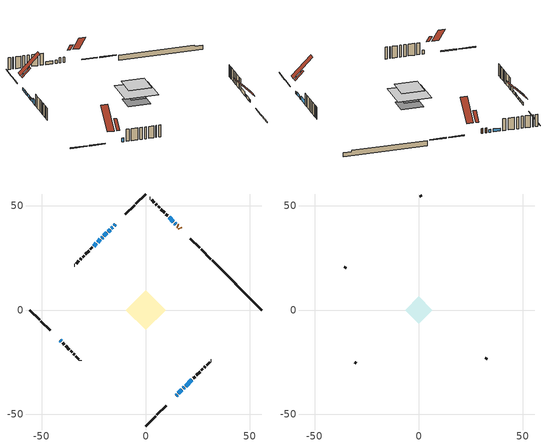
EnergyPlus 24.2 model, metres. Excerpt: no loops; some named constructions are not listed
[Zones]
conditioned space
 floor outside (Floor1 construction): -4.27,0 0,4.27 4.27,0 0,-4.27 z0.54
 floor adiabatic (AdiabaticFloorConstruction): -9.5,0 0,9.5 9.5,0 0,-9.5 z2.98
 floor foundation (Slab1 construction): -5.95,0.44 -0.44,5.95 5.95,-0.44 0.44,-5.95 z-1.63
 wall outside (RimJoist1 construction): 0,-55.74 4.69,-51.05 / -55.74,0 -51.05,-4.69 / 0,55.74 -4.69,51.05 / 31.29,24.45 26.6,29.14 z0.54:0.84
 wall outside (RimJoist2 construction): 5.35,-50.4 9.81,-45.94 / -50.4,-5.35 -45.94,-9.81 / -5.35,50.4 -9.81,45.94 / 25.95,29.8 21.48,34.26 z0.54:0.84
 wall outside (AdiabaticWallConstruction 1): 16.69,39.05 16.23,39.51 / 15.57,40.17 15.14,40.6 z0.54:2.57
 wall outside (AdiabaticWallConstruction): -14.6,41.15 -15.23,40.51 / -15.88,39.86 -16.51,39.23 / -17.17,38.57 -18.07,37.67 / -18.73,37.02 -20.07,35.67 / -21.83,33.91 -23.09,32.65 z0.54:1.66; 14.6,-41.15 15.03,-40.71 / 18.07,-37.67 18.51,-37.24 z0.54:1.46; 15.68,-40.06 17.42,-38.32 / 14.49,41.25 13.97,41.78 / -20.73,35.01 -21.18,34.56 / 13.31,42.43 11.22,44.52 z0.54:1.76; -41.15,-14.6 -40.64,-15.1 z0.54:2.07; -23.75,31.99 -25.04,30.7 z0.54:2.67; 19.16,-36.58 22.18,-33.56 z0.54:2.12
 wall outside (Wall1 construction): 22.84,-32.91 23.71,-32.04 / -39.99,-15.76 -39.12,-16.62 / -25.7,30.04 -26.57,29.17 / 10.57,45.18 9.7,46.04 z0.54:5.42
 wall outside (Wall2 construction): 24.36,-31.38 26.11,-29.64 / -38.46,-17.28 -36.72,-19.03 / -27.23,28.52 -28.97,26.77 / 9.04,46.7 7.3,48.45 z0.54:5.42
 wall outside (Wall3 construction): 26.76,-28.98 27.43,-28.32 / -36.06,-19.68 -35.4,-20.35 / -29.63,26.12 -30.29,25.45 / 6.64,49.1 5.98,49.77 z0.54:5.42
 wall outside (Wall4 construction): 28.08,-27.66 28.62,-27.12 / -34.74,-21 -34.2,-21.54 / -30.95,24.79 -31.48,24.26 / 5.32,50.42 4.78,50.96 z0.54:5.42
 wall outside (Wall5 construction): 29.28,-26.47 30.63,-25.11 / -33.55,-22.19 -32.19,-23.55 / -32.14,23.6 -33.5,22.24 / 4.13,51.62 2.77,52.97 z0.54:5.42
 wall outside (Wall6 construction): 31.29,-24.45 31.45,-24.29 / -31.53,-24.21 -31.37,-24.37 / -34.16,21.59 -34.32,21.42 / 2.11,53.63 1.95,53.79 z0.54:5.42
 wall foundation (FoundationWall1 construction): 31.95,23.79,-1.63 31.95,23.79,0.54 53.36,2.38,0.54 53.36,2.38,0.04 55.74,0,0.04 55.74,0,-1.63
 window (WindowConstruction): -14.6,41.15 -15.23,40.52 z0.54:1.66
 window (WindowConstruction 11): 14.6,-41.15 15.03,-40.71 z0.54:1.45
 window (WindowConstruction 6): -15.88,39.86 -16.51,39.23 z0.54:1.66
 window (WindowConstruction 7): -17.17,38.57 -18.07,37.67 z0.54:1.66
 window (WindowConstruction 8): -18.73,37.02 -20.07,35.67 z0.54:1.66
 window (WindowConstruction 9): 15.69,-40.06 17.42,-38.32 z0.54:1.76
 window (WindowConstruction 12): 14.49,41.26 13.97,41.78 z0.54:1.76
 window (WindowConstruction 13): -20.73,35.01 -21.18,34.56 z0.54:1.76
 window (WindowConstruction 1): -41.15,-14.6 -40.64,-15.1 z0.54:2.06
 window (WindowConstruction 10): 18.08,-37.67 18.51,-37.24 z0.54:1.45
 window (WindowConstruction 2): 13.31,42.43 11.22,44.52 z0.54:1.76
 window (WindowConstruction 3): -21.84,33.91 -23.09,32.65 z0.54:1.66
 window (WindowConstruction 4): -23.75,31.99 -25.04,30.7 z0.54:2.67
 window (WindowConstruction 5): 19.16,-36.58 22.18,-33.56 z0.54:2.12
 door (Door): 16.69,39.05 16.23,39.51 z0.54:2.57
 door (Door 1): 15.57,40.17 15.14,40.6 z0.54:2.57
 ceiling adiabatic (AdiabaticFloorConstruction): 0,-9.5 9.5,0 0,9.5 -9.5,0 z2.98
 roof outside (Roof2 construction): 13.94,-41.8,5.42 11.5,-39.36,8.87 10.63,-40.22,8.87 13.08,-42.67,5.42; -41.8,-13.94,5.42 -39.36,-11.5,8.87 -40.22,-10.63,8.87 -42.67,-13.08,5.42; -13.94,41.8,5.42 -11.5,39.36,8.87 -10.63,40.22,8.87 -13.08,42.67,5.42; 17.35,38.39,5.42 14.91,35.95,8.87 15.77,35.09,8.87 18.21,37.53,5.42
attic - vented
 floor to conditioned space (Floor2 construction Reversed): -6.58,0 0,6.58 6.58,0 0,-6.58 z5.42
 wall outside (Wall7 construction): 32.11,-23.63 32.75,-23 / -30.71,-25.03 -30.08,-25.67 / -34.98,20.77 -35.61,20.13 / 1.29,54.45 0.66,55.09 z0.54:5.42
 roof outside (Roof1 construction): 12.42,-43.32,5.42 6.89,-37.79,13.24 4.93,-39.75,13.24 10.46,-45.28,5.42; -43.32,-12.42,5.42 -37.79,-6.89,13.24 -39.75,-4.93,13.24 -45.28,-10.46,5.42; -12.42,43.32,5.42 -6.89,37.79,13.24 -4.93,39.75,13.24 -10.46,45.28,5.42; 18.87,36.87,5.42 13.34,31.34,13.24 15.29,29.38,13.24 20.83,34.92,5.42
[Material] Roughness=Rough; Thermal Absorptance=0.9
Name | Thickness {m} | Conductivity {W/m-K} | Density {kg/m3} | Specific Heat {J/kg-K} | Solar Absorptance | Visible Absorptance
ceiling loosefill ins | 0.254 | 0.0480833 | 16.02 | 1046.75 | 0.7 | 0.7
ceiling stud and cavity | 0.1397 | 0.325149 | 65.682 | 1177.47 | 0.7 | 0.7
gypsum board | 0.0127 | 0.160291 | 801 | 837.4 | 0.6 | 0.6
[Construction]
Floor2 construction: ceiling loosefill ins, ceiling stud and cavity, gypsum board
[EnergyManagementSystem:Program]
infil_program: Set p_m = 0.14; Set p_s = 0.22; Set s_m = 270; Set s_s = 370; Set z_m = 9.99744; Set z_s = 4.84812016996104; Set f_t = (((s_m/z_m)^p_m)*((z_s/s_s)^p_s)); Set Tdiff = tin_s-tout_s; Set dT = @Abs Tdiff; Set c = 0.061; Set Cs = 0.0959; Set Cw = 0.1517; Set n = 0.65; Set sft = (f_t*0.54); Set temp1 = ((c*Cw)*((sft*site_vw_s)^(2*n)))^2; Set Qinf = (((c*Cs*(dT^n))^2)+temp1)^0.5; Set Qinf = (@Max Qinf 0); Set mech_vent_house_fan_sensible_load_act = 0.0; Set mech_vent_house_fan_latent_load_act = 0.0; Set OASupInPb = out_pb_s; Set OASupInTemp = tout_s; Set OASupInW = out_wt_s; Set OASupRho = (@RhoAirFnPbTdbW OASupInPb OASupInTemp OASupInW); Set OASupCp = (@CpAirFnW OASupInW); Set OASupInEnth = (@HFnTdbW OASupInTemp OASupInW); Set ZoneTemp = tin_s; Set ZoneW = win_s; Set ZoneCp = (@CpAirFnW ZoneW); Set ZoneAirEnth = (@HFnTdbW ZoneTemp ZoneW); Set mech_vent_house_fan_cfis_act = 0.0; Set QWHV_cfis_sup = 0.0; Set QWHV_cfis_suppl_sup = 0.0; Set QWHV_cfis_suppl_exh = 0.0; Set Qrange = 0; Set Qrange = Qrange + 0.075 * mech_vent_range_fan_0_sch_s; Set Qbath = 0; Set Qbath = Qbath + 0.066 * mech_vent_bath_fan_0_sch_s; Set Qbath = Qbath + 0.066 * mech_vent_bath_fan_1_sch_s; Set Qdryer = 0; Set Qdryer = Qdryer + 0.00308 * clothes_dryer_exhaust_0_sch_s; Set QWHV_sup = 0.0; Set QWHV_exh = 0.0; Set Qsupply = QWHV_sup + QWHV_cfis_sup + QWHV_cfis_suppl_sup; Set Qexhaust = Qrange + Qbath + Qdryer + QWHV_exh + QWHV_cfis_suppl_exh; Set Qfan = (@Max Qexhaust Qsupply); Set Qducts = 0; If Qducts < 0; Set Qsupply = Qsupply - Qducts; Else; Set Qexhaust = Qexhaust + Qducts; EndIf; Set Qfan_with_ducts = (@Max Qexhaust Qsupply); Set Qimb = (@Abs (Qsupply - Qexhaust)); If Qinf + Qimb > 0; Set Qtot = Qfan_with_ducts + (Qinf^2) / (Qinf + Qimb); Else; Set Qtot = Qfan_with_ducts; EndIf; Set Qinf_adj = Qtot - Qfan; Set infil_flow_act = Qinf_adj; Set infil_program_Qinf = Qinf_adj; Set infil_program_Qfan = Qfan; Set Qload = Qfan; Set Effectiveness_Sens = 0.0; Set Effectiveness_Lat = 0.0; Set Fan_MFR = Qload * OASupRho; Set ZoneInEnth = OASupInEnth; Set ZoneInTemp = OASupInTemp; Set FanTotalToCond = Fan_MFR * (ZoneInEnth - ZoneAirEnth); Set FanSensToCond = Fan_MFR * ZoneCp * (ZoneInTemp - ZoneTemp); Set FanLatToCond = FanTotalToCond - FanSensToCond; Set mech_vent_house_fan_sensible_load_act = mech_vent_house_fan_sensible_load_act + FanSensToCond; Set mech_vent_house_fan_latent_load_act = mech_vent_house_fan_latent_load_act + FanLatToCond
natural_vent_program: Set Tin = tin_s; Set Tout = tout_s; Set Wout = out_wt_s; Set Pbar = out_pb_s; Set Phiout = (@RhFnTdbWPb Tout Wout Pbar); Set MaxHR = 0.0115; Set Tnvsp = (htg_sp_s + clg_sp_s) / 2; Set NVavail = natural_vent_s; Set ClgSsnAvail = cool_season; Set Qnv = 0; Set Qwhf = 0; Set whole_house_fan_mix_act = 0; Set whole_house_fan_act = 0; If ((Wout < MaxHR) && (Tin > Tout) && (Tin > Tnvsp) && (ClgSsnAvail > 0)); Set WHF_Flow = 0; Set Adj = (Tin-Tnvsp)/(Tin-Tout); Set Adj = (@Min Adj 1); Set Adj = (@Max Adj 0); If (WHF_Flow > 0); Set Qwhf = WHF_Flow*Adj; Set whole_house_fan_mix_act = WHF_Flow*Adj; Set WHF_W = 0; Set whole_house_fan_act = WHF_W*Adj; ElseIf (NVavail > 0); Set NVArea = 0.0; Set Cs = 0.00017831649938200526; Set Cw = 3.126020993307419e-05; Set Tdiff = Tin-Tout; Set dT = (@Abs Tdiff); Set Vwind = site_vw_s; Set SGNV = NVArea*Adj*((((Cs*dT)+(Cw*(Vwind^2)))^0.5)/1000); Set MaxNV = 3.4394444181296646; Set Qnv = (@Min SGNV MaxNV); EndIf; EndIf; Set natural_vent_flow_act = Qnv; Set whole_house_fan_flow_act = Qwhf; Set natural_vent_program_Qnv = Qnv; Set natural_vent_program_Qwhf = Qwhf
total_airflows_program: Set total_infil_flow_rate = 0; Set total_mechvent_flow_rate = 0; Set total_natvent_flow_rate = 0; Set total_whf_flow_rate = 0; Set total_infil_flow_rate = total_infil_flow_rate + (infil_program_Qinf * 1); Set total_mechvent_flow_rate = total_mechvent_flow_rate + (infil_program_Qfan * 1); Set total_natvent_flow_rate = total_natvent_flow_rate + (natural_vent_program_Qnv * 1); Set total_whf_flow_rate = total_whf_flow_rate + (natural_vent_program_Qwhf * 1)
total_loads_program: Set loads_htg_tot = 0; Set loads_clg_tot = 0; If htg_load_cond > 0; Set loads_htg_tot = loads_htg_tot + (htg_load_cond - clg_load_cond) * 1.0; EndIf; Set loads_htg_tot = (@Max loads_htg_tot 0); If clg_load_cond > 0; Set loads_clg_tot = loads_clg_tot + (clg_load_cond - htg_load_cond) * 0.0; EndIf; Set loads_clg_tot = (@Max loads_clg_tot 0)
unit_heater_supply_fan_disaggregate_program: Set unit_heater_supply_fan_primary_htg = 0; If unit_heater_htg_coil_s > 0; Set unit_heater_supply_fan_primary_htg = unit_heater_supply_fan_s; EndIf
unmet_hours_program: Set htg_unmet_hours = 0; Set clg_unmet_hours = 0; Set unit_htg_unmet_hours = 0; If ((DayOfYear >= 1) && (DayOfYear <= 365)); Set unit_htg_unmet_hours = unit_htg_unmet_hours + conditioned_space_htg_unmet_s; If unit_htg_unmet_hours > htg_unmet_hours; Set htg_unmet_hours = unit_htg_unmet_hours; EndIf; EndIf
water_heater_EC_adj: If WarmupFlag == 0; Set dhw_e_cons = water_heater_energy + water_heater_on_cycle_parasitic + water_heater_off_cycle_parasitic; Set water_heater_ec_adj_act = 0.0 * dhw_e_cons / 1; EndIf
[EnergyManagementSystem:ProgramCallingManager]
component_loads_program_calling_manager: EndOfZoneTimestepAfterZoneReporting; component_loads_program
fridge_schedule_program_calling_manager: BeginZoneTimestepAfterInitHeatBalance; fridge_schedule_program
infil_program_calling_manager: BeginZoneTimestepAfterInitHeatBalance; infil_program
natural_vent_program_calling_manager: BeginZoneTimestepAfterInitHeatBalance; natural_vent_program
total_airflows_program_calling_manager: EndOfZoneTimestepAfterZoneReporting; total_airflows_program
total_loads_program_calling_manager: EndOfZoneTimestepAfterZoneReporting; total_loads_program
unit_heater_supply_fan_disaggregate_program_calling_manager: EndOfSystemTimestepBeforeHVACReporting; unit_heater_supply_fan_disaggregate_program
unmet_hours_program_calling_manager: EndOfZoneTimestepBeforeZoneReporting; unmet_hours_program
water_heater_EC_adj_ProgramManager: EndOfSystemTimestepBeforeHVACReporting; water_heater_EC_adj
[EnergyManagementSystem:OutputVariable] Type of Data in Variable=Summed
Name | EMS Variable | Update Frequency | EMS Program or Subroutine | Units
unit heater supply fan disaggregate htg primary | unit_heater_supply_fan_primary_htg | SystemTimestep | unit_heater_supply_fan_disaggregate_program | J
loads_htg_tot_peakload_outvar; loads_htg_tot_annual_outvar; Energy Management System Output Variable 1; Energy Management System Output Variable 45 | loads_htg_tot | ZoneTimestep | total_loads_program | J
loads_clg_tot_peakload_outvar; loads_clg_tot_annual_outvar; Energy Management System Output Variable 2; Energy Management System Output Variable 46 | loads_clg_tot | ZoneTimestep | total_loads_program | J
htg_unmet_hours_annual_outvar; Energy Management System Output Variable 3 | htg_unmet_hours | ZoneTimestep | unmet_hours_program | hr
clg_unmet_hours_annual_outvar; Energy Management System Output Variable 4 | clg_unmet_hours | ZoneTimestep | unmet_hours_program | hr
loads_htg_roofs_annual_outvar; Energy Management System Output Variable 5 | loads_htg_roofs | ZoneTimestep | component_loads_program | J
loads_htg_ceilings_annual_outvar; Energy Management System Output Variable 6 | loads_htg_ceilings | ZoneTimestep | component_loads_program | J
loads_htg_walls_annual_outvar; Energy Management System Output Variable 7 | loads_htg_walls | ZoneTimestep | component_loads_program | J
loads_htg_rim_joists_annual_outvar; Energy Management System Output Variable 8 | loads_htg_rim_joists | ZoneTimestep | component_loads_program | J
loads_htg_foundation_walls_annual_outvar; Energy Management System Output Variable 9 | loads_htg_foundation_walls | ZoneTimestep | component_loads_program | J
loads_htg_doors_annual_outvar; Energy Management System Output Variable 10 | loads_htg_doors | ZoneTimestep | component_loads_program | J
loads_htg_windows_conduction_annual_outvar; Energy Management System Output Variable 11 | loads_htg_windows_conduction | ZoneTimestep | component_loads_program | J
loads_htg_windows_solar_annual_outvar; Energy Management System Output Variable 12 | loads_htg_windows_solar | ZoneTimestep | component_loads_program | J
loads_htg_skylights_conduction_annual_outvar; Energy Management System Output Variable 13 | loads_htg_skylights_conduction | ZoneTimestep | component_loads_program | J
loads_htg_skylights_solar_annual_outvar; Energy Management System Output Variable 14 | loads_htg_skylights_solar | ZoneTimestep | component_loads_program | J
loads_htg_floors_annual_outvar; Energy Management System Output Variable 15 | loads_htg_floors | ZoneTimestep | component_loads_program | J
loads_htg_slabs_annual_outvar; Energy Management System Output Variable 16 | loads_htg_slabs | ZoneTimestep | component_loads_program | J
loads_htg_internal_mass_annual_outvar; Energy Management System Output Variable 17 | loads_htg_internal_mass | ZoneTimestep | component_loads_program | J
loads_htg_infil_annual_outvar; Energy Management System Output Variable 18 | loads_htg_infil | ZoneTimestep | component_loads_program | J
loads_htg_natvent_annual_outvar; Energy Management System Output Variable 19 | loads_htg_natvent | ZoneTimestep | component_loads_program | J
loads_htg_mechvent_annual_outvar; Energy Management System Output Variable 20 | loads_htg_mechvent | ZoneTimestep | component_loads_program | J
loads_htg_whf_annual_outvar; Energy Management System Output Variable 21 | loads_htg_whf | ZoneTimestep | component_loads_program | J
loads_htg_ducts_annual_outvar; Energy Management System Output Variable 22 | loads_htg_ducts | ZoneTimestep | component_loads_program | J
loads_htg_intgains_annual_outvar; Energy Management System Output Variable 23 | loads_htg_intgains | ZoneTimestep | component_loads_program | J
loads_htg_lighting_annual_outvar; Energy Management System Output Variable 24 | loads_htg_lighting | ZoneTimestep | component_loads_program | J
loads_clg_roofs_annual_outvar; Energy Management System Output Variable 25 | loads_clg_roofs | ZoneTimestep | component_loads_program | J
loads_clg_ceilings_annual_outvar; Energy Management System Output Variable 26 | loads_clg_ceilings | ZoneTimestep | component_loads_program | J
loads_clg_walls_annual_outvar; Energy Management System Output Variable 27 | loads_clg_walls | ZoneTimestep | component_loads_program | J
loads_clg_rim_joists_annual_outvar; Energy Management System Output Variable 28 | loads_clg_rim_joists | ZoneTimestep | component_loads_program | J
loads_clg_foundation_walls_annual_outvar; Energy Management System Output Variable 29 | loads_clg_foundation_walls | ZoneTimestep | component_loads_program | J
loads_clg_doors_annual_outvar; Energy Management System Output Variable 30 | loads_clg_doors | ZoneTimestep | component_loads_program | J
loads_clg_windows_conduction_annual_outvar; Energy Management System Output Variable 31 | loads_clg_windows_conduction | ZoneTimestep | component_loads_program | J
loads_clg_windows_solar_annual_outvar; Energy Management System Output Variable 32 | loads_clg_windows_solar | ZoneTimestep | component_loads_program | J
loads_clg_skylights_conduction_annual_outvar; Energy Management System Output Variable 33 | loads_clg_skylights_conduction | ZoneTimestep | component_loads_program | J
loads_clg_skylights_solar_annual_outvar; Energy Management System Output Variable 34 | loads_clg_skylights_solar | ZoneTimestep | component_loads_program | J
loads_clg_floors_annual_outvar; Energy Management System Output Variable 35 | loads_clg_floors | ZoneTimestep | component_loads_program | J
loads_clg_slabs_annual_outvar; Energy Management System Output Variable 36 | loads_clg_slabs | ZoneTimestep | component_loads_program | J
loads_clg_internal_mass_annual_outvar; Energy Management System Output Variable 37 | loads_clg_internal_mass | ZoneTimestep | component_loads_program | J
loads_clg_infil_annual_outvar; Energy Management System Output Variable 38 | loads_clg_infil | ZoneTimestep | component_loads_program | J
loads_clg_natvent_annual_outvar; Energy Management System Output Variable 39 | loads_clg_natvent | ZoneTimestep | component_loads_program | J
loads_clg_mechvent_annual_outvar; Energy Management System Output Variable 40 | loads_clg_mechvent | ZoneTimestep | component_loads_program | J
loads_clg_whf_annual_outvar; Energy Management System Output Variable 41 | loads_clg_whf | ZoneTimestep | component_loads_program | J
loads_clg_ducts_annual_outvar; Energy Management System Output Variable 42 | loads_clg_ducts | ZoneTimestep | component_loads_program | J
loads_clg_intgains_annual_outvar; Energy Management System Output Variable 43 | loads_clg_intgains | ZoneTimestep | component_loads_program | J
loads_clg_lighting_annual_outvar; Energy Management System Output Variable 44 | loads_clg_lighting | ZoneTimestep | component_loads_program | J
[Schedule:Day:Interval]
interior lighting schedule day: No, 01:00, 0.108182, 04:00, 0.0901515, 05:00, 0.0991667, 06:00, 0.162273, 07:00, 0.270455, 08:00, 0.342576, 10:00, 0.369621, 11:00, 0.351591, 12:00, 0.333561, 13:00, 0.324545, 14:00, 0.31553, 15:00, 0.333561, 16:00, 0.369621, 17:00, 0.450758, 18:00, 0.585985, 19:00, 0.775303, 20:00, 0.955606, 21:00, 0.991667, 22:00, 0.712197, 23:00, 0.360606, 24:00, 0.162273
interior lighting schedule day 1: No, 01:00, 0.100909, 04:00, 0.0840909, 05:00, 0.0925, 06:00, 0.151364, 07:00, 0.252273, 08:00, 0.319545, 10:00, 0.344773, 11:00, 0.327955, 12:00, 0.311136, 13:00, 0.302727, 14:00, 0.294318, 15:00, 0.311136, 16:00, 0.344773, 17:00, 0.420455, 18:00, 0.546591, 19:00, 0.723182, 20:00, 0.891364, 21:00, 0.925, 22:00, 0.664318, 23:00, 0.336364, 24:00, 0.151364
interior lighting schedule day 2: No, 01:00, 0.0927273, 04:00, 0.0772727, 05:00, 0.085, 06:00, 0.139091, 07:00, 0.231818, 08:00, 0.293636, 10:00, 0.316818, 11:00, 0.301364, 12:00, 0.285909, 13:00, 0.278182, 14:00, 0.270455, 15:00, 0.285909, 16:00, 0.316818, 17:00, 0.386364, 18:00, 0.502273, 19:00, 0.664545, 20:00, 0.819091, 21:00, 0.85, 22:00, 0.610455, 23:00, 0.309091, 24:00, 0.139091
interior lighting schedule day 3: No, 01:00, 0.0845455, 04:00, 0.0704545, 05:00, 0.0775, 06:00, 0.126818, 07:00, 0.211364, 08:00, 0.267727, 10:00, 0.288864, 11:00, 0.274773, 12:00, 0.260682, 13:00, 0.253636, 14:00, 0.246591, 15:00, 0.260682, 16:00, 0.288864, 17:00, 0.352273, 18:00, 0.457955, 19:00, 0.605909, 20:00, 0.746818, 21:00, 0.775, 22:00, 0.556591, 23:00, 0.281818, 24:00, 0.126818
interior lighting schedule day 4: No, 01:00, 0.0763636, 04:00, 0.0636364, 05:00, 0.07, 06:00, 0.114545, 07:00, 0.190909, 08:00, 0.241818, 10:00, 0.260909, 11:00, 0.248182, 12:00, 0.235455, 13:00, 0.229091, 14:00, 0.222727, 15:00, 0.235455, 16:00, 0.260909, 17:00, 0.318182, 18:00, 0.413636, 19:00, 0.547273, 20:00, 0.674545, 21:00, 0.7, 22:00, 0.502727, 23:00, 0.254545, 24:00, 0.114545
interior lighting schedule day 5: No, 01:00, 0.0727273, 04:00, 0.0606061, 05:00, 0.0666667, 06:00, 0.109091, 07:00, 0.181818, 08:00, 0.230303, 10:00, 0.248485, 11:00, 0.236364, 12:00, 0.224242, 13:00, 0.218182, 14:00, 0.212121, 15:00, 0.224242, 16:00, 0.248485, 17:00, 0.30303, 18:00, 0.393939, 19:00, 0.521212, 20:00, 0.642424, 21:00, 0.666667, 22:00, 0.478788, 23:00, 0.242424, 24:00, 0.109091
interior lighting schedule day 6: No, 01:00, 0.0745455, 04:00, 0.0621212, 05:00, 0.0683333, 06:00, 0.111818, 07:00, 0.186364, 08:00, 0.236061, 10:00, 0.254697, 11:00, 0.242273, 12:00, 0.229848, 13:00, 0.223636, 14:00, 0.217424, 15:00, 0.229848, 16:00, 0.254697, 17:00, 0.310606, 18:00, 0.403788, 19:00, 0.534242, 20:00, 0.658485, 21:00, 0.683333, 22:00, 0.490758, 23:00, 0.248485, 24:00, 0.111818
interior lighting schedule day 7: No, 01:00, 0.08, 04:00, 0.0666667, 05:00, 0.0733333, 06:00, 0.12, 07:00, 0.2, 08:00, 0.253333, 10:00, 0.273333, 11:00, 0.26, 12:00, 0.246667, 13:00, 0.24, 14:00, 0.233333, 15:00, 0.246667, 16:00, 0.273333, 17:00, 0.333333, 18:00, 0.433333, 19:00, 0.573333, 20:00, 0.706667, 21:00, 0.733333, 22:00, 0.526667, 23:00, 0.266667, 24:00, 0.12
interior lighting schedule day 8: No, 01:00, 0.0890909, 04:00, 0.0742424, 05:00, 0.0816667, 06:00, 0.133636, 07:00, 0.222727, 08:00, 0.282121, 10:00, 0.304394, 11:00, 0.289545, 12:00, 0.274697, 13:00, 0.267273, 14:00, 0.259848, 15:00, 0.274697, 16:00, 0.304394, 17:00, 0.371212, 18:00, 0.482576, 19:00, 0.638485, 20:00, 0.78697, 21:00, 0.816667, 22:00, 0.586515, 23:00, 0.29697, 24:00, 0.133636
interior lighting schedule day 9: No, 01:00, 0.0972727, 04:00, 0.0810606, 05:00, 0.0891667, 06:00, 0.145909, 07:00, 0.243182, 08:00, 0.30803, 10:00, 0.332348, 11:00, 0.316136, 12:00, 0.299924, 13:00, 0.291818, 14:00, 0.283712, 15:00, 0.299924, 16:00, 0.332348, 17:00, 0.405303, 18:00, 0.526894, 19:00, 0.697121, 20:00, 0.859242, 21:00, 0.891667, 22:00, 0.640379, 23:00, 0.324242, 24:00, 0.145909
interior lighting schedule day 10: No, 01:00, 0.105455, 04:00, 0.0878788, 05:00, 0.0966667, 06:00, 0.158182, 07:00, 0.263636, 08:00, 0.333939, 10:00, 0.360303, 11:00, 0.342727, 12:00, 0.325152, 13:00, 0.316364, 14:00, 0.307576, 15:00, 0.325152, 16:00, 0.360303, 17:00, 0.439394, 18:00, 0.571212, 19:00, 0.755758, 20:00, 0.931515, 21:00, 0.966667, 22:00, 0.694242, 23:00, 0.351515, 24:00, 0.158182
interior lighting schedule day 11: No, 01:00, 0.109091, 04:00, 0.0909091, 05:00, 0.1, 06:00, 0.163636, 07:00, 0.272727, 08:00, 0.345455, 10:00, 0.372727, 11:00, 0.354545, 12:00, 0.336364, 13:00, 0.327273, 14:00, 0.318182, 15:00, 0.336364, 16:00, 0.372727, 17:00, 0.454545, 18:00, 0.590909, 19:00, 0.781818, 20:00, 0.963636, 21:00, 1, 22:00, 0.718182, 23:00, 0.363636, 24:00, 0.163636
interior lighting schedule default day; occupants schedule default day; clothes dryer schedule default day; cooking range schedule default day; mech vent bath fan 0 schedule default day; mech vent bath fan 1 schedule default day; mech vent range fan 0 schedule default day; misc plug loads schedule default day; general water use schedule default day; heating setpoint default day; cooling setpoint default day; clothes dryer exhaust 0 schedule default day; cooling season schedule day; cooling season schedule day 2; cooling season schedule default day; exterior lighting schedule default day; natural vent schedule default day: No, 24:00, 0
occupants schedule day: No, 05:00, 0.426829, 06:00, 0.719512, 07:00, 1, 08:00, 0.670732, 09:00, 0.329268, 14:00, 0.170732, 15:00, 0.231707, 16:00, 0.329268, 17:00, 0.5, 18:00, 0.670732, 19:00, 0.829268, 21:00, 1, 22:00, 0.853659, 23:00, 0.646341, 24:00, 0.426829
clothes dryer schedule day; clothes dryer exhaust 0 schedule day: No, 01:00, 0.123457, 02:00, 0.0740741, 03:00, 0.0493827, 04:00, 0.0246914, 05:00, 0.0493827, 06:00, 0.0740741, 07:00, 0.197531, 08:00, 0.395062, 09:00, 0.592593, 10:00, 0.839506, 11:00, 0.962963, 12:00, 1, 13:00, 0.91358, 14:00, 0.82716, 15:00, 0.716049, 16:00, 0.753086, 17:00, 0.679012, 18:00, 0.666667, 20:00, 0.62963, 21:00, 0.641975, 22:00, 0.666667, 23:00, 0.54321, 24:00, 0.296296
cooking range schedule day: No, 05:00, 0.0597015, 06:00, 0.11194, 07:00, 0.171642, 08:00, 0.291045, 11:00, 0.343284, 12:00, 0.402985, 13:00, 0.462687, 14:00, 0.343284, 15:00, 0.291045, 16:00, 0.402985, 17:00, 0.567164, 18:00, 1, 19:00, 0.850746, 20:00, 0.432836, 21:00, 0.291045, 22:00, 0.231343, 23:00, 0.171642, 24:00, 0.11194
mech vent bath fan 0 schedule day; mech vent bath fan 1 schedule day: No, 07:00, 0, 08:00, 1, 09:00, 0.2, 24:00, 0
mech vent range fan 0 schedule day: No, 18:00, 0, 19:00, 1, 20:00, 0.2, 24:00, 0
misc plug loads schedule day: No, 06:00, 0.705882, 07:00, 0.745098, 08:00, 0.803922, 15:00, 0.823529, 16:00, 0.862745, 17:00, 0.921569, 18:00, 0.980392, 19:00, 1, 20:00, 0.980392, 21:00, 0.941176, 22:00, 0.862745, 23:00, 0.784314, 24:00, 0.72549
general water use schedule day: No, 01:00, 0.315068, 03:00, 0.287671, 04:00, 0.342466, 05:00, 0.369863, 06:00, 0.520548, 07:00, 0.60274, 08:00, 0.534247, 10:00, 0.506849, 11:00, 0.465753, 14:00, 0.479452, 15:00, 0.534247, 16:00, 0.589041, 17:00, 0.69863, 18:00, 0.876712, 19:00, 0.890411, 20:00, 0.986301, 21:00, 1, 22:00, 0.863014, 23:00, 0.616438, 24:00, 0.465753
heating setpoint day: No, 07:00, 18, 23:00, 21, 24:00, 18
cooling setpoint day: No, 24:00, 25
cooling season schedule day 1: No, 24:00, 1
exterior lighting schedule day: No, 01:00, 0.566667, 03:00, 0.524167, 05:00, 0.495833, 06:00, 0.5525, 07:00, 0.623333, 08:00, 0.580833, 09:00, 0.439167, 10:00, 0.354167, 12:00, 0.34, 13:00, 0.354167, 14:00, 0.396667, 15:00, 0.425, 16:00, 0.495833, 17:00, 0.623333, 18:00, 0.793333, 19:00, 0.906667, 20:00, 0.963333, 21:00, 0.991667, 22:00, 0.920833, 23:00, 0.793333, 24:00, 0.665833
exterior lighting schedule day 1: No, 01:00, 0.528571, 03:00, 0.488929, 05:00, 0.4625, 06:00, 0.515357, 07:00, 0.581429, 08:00, 0.541786, 09:00, 0.409643, 10:00, 0.330357, 12:00, 0.317143, 13:00, 0.330357, 14:00, 0.37, 15:00, 0.396429, 16:00, 0.4625, 17:00, 0.581429, 18:00, 0.74, 19:00, 0.845714, 20:00, 0.898571, 21:00, 0.925, 22:00, 0.858929, 23:00, 0.74, 24:00, 0.621071
exterior lighting schedule day 10: No, 01:00, 0.552381, 03:00, 0.510952, 05:00, 0.483333, 06:00, 0.538571, 07:00, 0.607619, 08:00, 0.56619, 09:00, 0.428095, 10:00, 0.345238, 12:00, 0.331429, 13:00, 0.345238, 14:00, 0.386667, 15:00, 0.414286, 16:00, 0.483333, 17:00, 0.607619, 18:00, 0.773333, 19:00, 0.88381, 20:00, 0.939048, 21:00, 0.966667, 22:00, 0.897619, 23:00, 0.773333, 24:00, 0.649048
exterior lighting schedule day 11: No, 01:00, 0.571429, 03:00, 0.528571, 05:00, 0.5, 06:00, 0.557143, 07:00, 0.628571, 08:00, 0.585714, 09:00, 0.442857, 10:00, 0.357143, 12:00, 0.342857, 13:00, 0.357143, 14:00, 0.4, 15:00, 0.428571, 16:00, 0.5, 17:00, 0.628571, 18:00, 0.8, 19:00, 0.914286, 20:00, 0.971429, 21:00, 1, 22:00, 0.928571, 23:00, 0.8, 24:00, 0.671429
exterior lighting schedule day 2: No, 01:00, 0.485714, 03:00, 0.449286, 05:00, 0.425, 06:00, 0.473571, 07:00, 0.534286, 08:00, 0.497857, 09:00, 0.376429, 10:00, 0.303571, 12:00, 0.291429, 13:00, 0.303571, 14:00, 0.34, 15:00, 0.364286, 16:00, 0.425, 17:00, 0.534286, 18:00, 0.68, 19:00, 0.777143, 20:00, 0.825714, 21:00, 0.85, 22:00, 0.789286, 23:00, 0.68, 24:00, 0.570714
exterior lighting schedule day 3: No, 01:00, 0.442857, 03:00, 0.409643, 05:00, 0.3875, 06:00, 0.431786, 07:00, 0.487143, 08:00, 0.453929, 09:00, 0.343214, 10:00, 0.276786, 12:00, 0.265714, 13:00, 0.276786, 14:00, 0.31, 15:00, 0.332143, 16:00, 0.3875, 17:00, 0.487143, 18:00, 0.62, 19:00, 0.708571, 20:00, 0.752857, 21:00, 0.775, 22:00, 0.719643, 23:00, 0.62, 24:00, 0.520357
exterior lighting schedule day 4: No, 01:00, 0.4, 03:00, 0.37, 05:00, 0.35, 06:00, 0.39, 07:00, 0.44, 08:00, 0.41, 09:00, 0.31, 10:00, 0.25, 12:00, 0.24, 13:00, 0.25, 14:00, 0.28, 15:00, 0.3, 16:00, 0.35, 17:00, 0.44, 18:00, 0.56, 19:00, 0.64, 20:00, 0.68, 21:00, 0.7, 22:00, 0.65, 23:00, 0.56, 24:00, 0.47
exterior lighting schedule day 5: No, 01:00, 0.380952, 03:00, 0.352381, 05:00, 0.333333, 06:00, 0.371429, 07:00, 0.419048, 08:00, 0.390476, 09:00, 0.295238, 10:00, 0.238095, 12:00, 0.228571, 13:00, 0.238095, 14:00, 0.266667, 15:00, 0.285714, 16:00, 0.333333, 17:00, 0.419048, 18:00, 0.533333, 19:00, 0.609524, 20:00, 0.647619, 21:00, 0.666667, 22:00, 0.619048, 23:00, 0.533333, 24:00, 0.447619
exterior lighting schedule day 6: No, 01:00, 0.390476, 03:00, 0.36119, 05:00, 0.341667, 06:00, 0.380714, 07:00, 0.429524, 08:00, 0.400238, 09:00, 0.302619, 10:00, 0.244048, 12:00, 0.234286, 13:00, 0.244048, 14:00, 0.273333, 15:00, 0.292857, 16:00, 0.341667, 17:00, 0.429524, 18:00, 0.546667, 19:00, 0.624762, 20:00, 0.66381, 21:00, 0.683333, 22:00, 0.634524, 23:00, 0.546667, 24:00, 0.45881
exterior lighting schedule day 7: No, 01:00, 0.419048, 03:00, 0.387619, 05:00, 0.366667, 06:00, 0.408571, 07:00, 0.460952, 08:00, 0.429524, 09:00, 0.324762, 10:00, 0.261905, 12:00, 0.251429, 13:00, 0.261905, 14:00, 0.293333, 15:00, 0.314286, 16:00, 0.366667, 17:00, 0.460952, 18:00, 0.586667, 19:00, 0.670476, 20:00, 0.712381, 21:00, 0.733333, 22:00, 0.680952, 23:00, 0.586667, 24:00, 0.492381
exterior lighting schedule day 8: No, 01:00, 0.466667, 03:00, 0.431667, 05:00, 0.408333, 06:00, 0.455, 07:00, 0.513333, 08:00, 0.478333, 09:00, 0.361667, 10:00, 0.291667, 12:00, 0.28, 13:00, 0.291667, 14:00, 0.326667, 15:00, 0.35, 16:00, 0.408333, 17:00, 0.513333, 18:00, 0.653333, 19:00, 0.746667, 20:00, 0.793333, 21:00, 0.816667, 22:00, 0.758333, 23:00, 0.653333, 24:00, 0.548333
exterior lighting schedule day 9: No, 01:00, 0.509524, 03:00, 0.47131, 05:00, 0.445833, 06:00, 0.496786, 07:00, 0.560476, 08:00, 0.522262, 09:00, 0.394881, 10:00, 0.318452, 12:00, 0.305714, 13:00, 0.318452, 14:00, 0.356667, 15:00, 0.382143, 16:00, 0.445833, 17:00, 0.560476, 18:00, 0.713333, 19:00, 0.815238, 20:00, 0.86619, 21:00, 0.891667, 22:00, 0.827976, 23:00, 0.713333, 24:00, 0.59869
[Schedule:Week:Daily]
heating setpoint Week Rule - Jan1-Dec31: heating setpoint day, heating setpoint day, heating setpoint day, heating setpoint day, heating setpoint day, heating setpoint day, heating setpoint day, heating setpoint default day, heating setpoint default day, heating setpoint default day, heating setpoint default day, heating setpoint default day
cooling setpoint Week Rule - Jan1-Dec31: cooling setpoint day, cooling setpoint day, cooling setpoint day, cooling setpoint day, cooling setpoint day, cooling setpoint day, cooling setpoint day, cooling setpoint default day, cooling setpoint default day, cooling setpoint default day, cooling setpoint default day, cooling setpoint default day
clothes dryer exhaust 0 schedule Week Rule - Jan1-Dec31: clothes dryer exhaust 0 schedule day, clothes dryer exhaust 0 schedule day, clothes dryer exhaust 0 schedule day, clothes dryer exhaust 0 schedule day, clothes dryer exhaust 0 schedule day, clothes dryer exhaust 0 schedule day, clothes dryer exhaust 0 schedule day, clothes dryer exhaust 0 schedule default day, clothes dryer exhaust 0 schedule default day, clothes dryer exhaust 0 schedule default day, clothes dryer exhaust 0 schedule default day, clothes dryer exhaust 0 schedule default day
cooling season schedule Week Rule - Jan1-May26: cooling season schedule day, cooling season schedule day, cooling season schedule day, cooling season schedule day, cooling season schedule day, cooling season schedule day, cooling season schedule day, cooling season schedule default day, cooling season schedule default day, cooling season schedule default day, cooling season schedule default day, cooling season schedule default day
cooling season schedule Week Rule - May27-Jun2: cooling season schedule day, cooling season schedule day, cooling season schedule day, cooling season schedule day, cooling season schedule day, cooling season schedule day 1, cooling season schedule day 1, cooling season schedule default day, cooling season schedule default day, cooling season schedule default day, cooling season schedule default day, cooling season schedule default day
cooling season schedule Week Rule - Jun3-Aug25: cooling season schedule day 1, cooling season schedule day 1, cooling season schedule day 1, cooling season schedule day 1, cooling season schedule day 1, cooling season schedule day 1, cooling season schedule day 1, cooling season schedule default day, cooling season schedule default day, cooling season schedule default day, cooling season schedule default day, cooling season schedule default day
cooling season schedule Week Rule - Aug26-Sep1: cooling season schedule day 1, cooling season schedule day 1, cooling season schedule day 1, cooling season schedule day 1, cooling season schedule day 1, cooling season schedule day 1, cooling season schedule day 2, cooling season schedule default day, cooling season schedule default day, cooling season schedule default day, cooling season schedule default day, cooling season schedule default day
cooling season schedule Week Rule - Sep2-Dec31: cooling season schedule day 2, cooling season schedule day 2, cooling season schedule day 2, cooling season schedule day 2, cooling season schedule day 2, cooling season schedule day 2, cooling season schedule day 2, cooling season schedule default day, cooling season schedule default day, cooling season schedule default day, cooling season schedule default day, cooling season schedule default day
exterior lighting schedule Week Rule - Jan28-Feb3: exterior lighting schedule day, exterior lighting schedule day, exterior lighting schedule day, exterior lighting schedule day, exterior lighting schedule day 1, exterior lighting schedule day 1, exterior lighting schedule day 1, exterior lighting schedule default day, exterior lighting schedule default day, exterior lighting schedule default day, exterior lighting schedule default day, exterior lighting schedule default day
exterior lighting schedule Week Rule - Feb4-Feb24: exterior lighting schedule day 1, exterior lighting schedule day 1, exterior lighting schedule day 1, exterior lighting schedule day 1, exterior lighting schedule day 1, exterior lighting schedule day 1, exterior lighting schedule day 1, exterior lighting schedule default day, exterior lighting schedule default day, exterior lighting schedule default day, exterior lighting schedule default day, exterior lighting schedule default day
exterior lighting schedule Week Rule - Feb25-Mar3: exterior lighting schedule day 1, exterior lighting schedule day 1, exterior lighting schedule day 1, exterior lighting schedule day 1, exterior lighting schedule day 2, exterior lighting schedule day 2, exterior lighting schedule day 2, exterior lighting schedule default day, exterior lighting schedule default day, exterior lighting schedule default day, exterior lighting schedule default day, exterior lighting schedule default day
exterior lighting schedule Week Rule - Mar4-Mar31: exterior lighting schedule day 2, exterior lighting schedule day 2, exterior lighting schedule day 2, exterior lighting schedule day 2, exterior lighting schedule day 2, exterior lighting schedule day 2, exterior lighting schedule day 2, exterior lighting schedule default day, exterior lighting schedule default day, exterior lighting schedule default day, exterior lighting schedule default day, exterior lighting schedule default day
exterior lighting schedule Week Rule - Apr1-Apr28: exterior lighting schedule day 3, exterior lighting schedule day 3, exterior lighting schedule day 3, exterior lighting schedule day 3, exterior lighting schedule day 3, exterior lighting schedule day 3, exterior lighting schedule day 3, exterior lighting schedule default day, exterior lighting schedule default day, exterior lighting schedule default day, exterior lighting schedule default day, exterior lighting schedule default day
exterior lighting schedule Week Rule - Apr29-May5: exterior lighting schedule day 3, exterior lighting schedule day 3, exterior lighting schedule day 4, exterior lighting schedule day 4, exterior lighting schedule day 4, exterior lighting schedule day 4, exterior lighting schedule day 4, exterior lighting schedule default day, exterior lighting schedule default day, exterior lighting schedule default day, exterior lighting schedule default day, exterior lighting schedule default day
exterior lighting schedule Week Rule - May6-May26: exterior lighting schedule day 4, exterior lighting schedule day 4, exterior lighting schedule day 4, exterior lighting schedule day 4, exterior lighting schedule day 4, exterior lighting schedule day 4, exterior lighting schedule day 4, exterior lighting schedule default day, exterior lighting schedule default day, exterior lighting schedule default day, exterior lighting schedule default day, exterior lighting schedule default day
exterior lighting schedule Week Rule - May27-Jun2: exterior lighting schedule day 4, exterior lighting schedule day 4, exterior lighting schedule day 4, exterior lighting schedule day 4, exterior lighting schedule day 4, exterior lighting schedule day 5, exterior lighting schedule day 5, exterior lighting schedule default day, exterior lighting schedule default day, exterior lighting schedule default day, exterior lighting schedule default day, exterior lighting schedule default day
exterior lighting schedule Week Rule - Jun3-Jun30: exterior lighting schedule day 5, exterior lighting schedule day 5, exterior lighting schedule day 5, exterior lighting schedule day 5, exterior lighting schedule day 5, exterior lighting schedule day 5, exterior lighting schedule day 5, exterior lighting schedule default day, exterior lighting schedule default day, exterior lighting schedule default day, exterior lighting schedule default day, exterior lighting schedule default day
exterior lighting schedule Week Rule - Jul1-Jul28: exterior lighting schedule day 6, exterior lighting schedule day 6, exterior lighting schedule day 6, exterior lighting schedule day 6, exterior lighting schedule day 6, exterior lighting schedule day 6, exterior lighting schedule day 6, exterior lighting schedule default day, exterior lighting schedule default day, exterior lighting schedule default day, exterior lighting schedule default day, exterior lighting schedule default day
exterior lighting schedule Week Rule - Jul29-Aug4: exterior lighting schedule day 6, exterior lighting schedule day 6, exterior lighting schedule day 6, exterior lighting schedule day 7, exterior lighting schedule day 7, exterior lighting schedule day 7, exterior lighting schedule day 7, exterior lighting schedule default day, exterior lighting schedule default day, exterior lighting schedule default day, exterior lighting schedule default day, exterior lighting schedule default day
exterior lighting schedule Week Rule - Aug5-Aug25: exterior lighting schedule day 7, exterior lighting schedule day 7, exterior lighting schedule day 7, exterior lighting schedule day 7, exterior lighting schedule day 7, exterior lighting schedule day 7, exterior lighting schedule day 7, exterior lighting schedule default day, exterior lighting schedule default day, exterior lighting schedule default day, exterior lighting schedule default day, exterior lighting schedule default day
exterior lighting schedule Week Rule - Aug26-Sep1: exterior lighting schedule day 7, exterior lighting schedule day 7, exterior lighting schedule day 7, exterior lighting schedule day 7, exterior lighting schedule day 7, exterior lighting schedule day 7, exterior lighting schedule day 8, exterior lighting schedule default day, exterior lighting schedule default day, exterior lighting schedule default day, exterior lighting schedule default day, exterior lighting schedule default day
exterior lighting schedule Week Rule - Sep2-Sep29: exterior lighting schedule day 8, exterior lighting schedule day 8, exterior lighting schedule day 8, exterior lighting schedule day 8, exterior lighting schedule day 8, exterior lighting schedule day 8, exterior lighting schedule day 8, exterior lighting schedule default day, exterior lighting schedule default day, exterior lighting schedule default day, exterior lighting schedule default day, exterior lighting schedule default day
exterior lighting schedule Week Rule - Sep30-Oct6: exterior lighting schedule day 8, exterior lighting schedule day 9, exterior lighting schedule day 9, exterior lighting schedule day 9, exterior lighting schedule day 9, exterior lighting schedule day 9, exterior lighting schedule day 9, exterior lighting schedule default day, exterior lighting schedule default day, exterior lighting schedule default day, exterior lighting schedule default day, exterior lighting schedule default day
exterior lighting schedule Week Rule - Oct7-Oct27: exterior lighting schedule day 9, exterior lighting schedule day 9, exterior lighting schedule day 9, exterior lighting schedule day 9, exterior lighting schedule day 9, exterior lighting schedule day 9, exterior lighting schedule day 9, exterior lighting schedule default day, exterior lighting schedule default day, exterior lighting schedule default day, exterior lighting schedule default day, exterior lighting schedule default day
exterior lighting schedule Week Rule - Oct28-Nov3: exterior lighting schedule day 9, exterior lighting schedule day 9, exterior lighting schedule day 9, exterior lighting schedule day 9, exterior lighting schedule day 10, exterior lighting schedule day 10, exterior lighting schedule day 10, exterior lighting schedule default day, exterior lighting schedule default day, exterior lighting schedule default day, exterior lighting schedule default day, exterior lighting schedule default day
exterior lighting schedule Week Rule - Nov4-Nov24: exterior lighting schedule day 10, exterior lighting schedule day 10, exterior lighting schedule day 10, exterior lighting schedule day 10, exterior lighting schedule day 10, exterior lighting schedule day 10, exterior lighting schedule day 10, exterior lighting schedule default day, exterior lighting schedule default day, exterior lighting schedule default day, exterior lighting schedule default day, exterior lighting schedule default day
exterior lighting schedule Week Rule - Nov25-Dec1: exterior lighting schedule day 10, exterior lighting schedule day 10, exterior lighting schedule day 10, exterior lighting schedule day 10, exterior lighting schedule day 10, exterior lighting schedule day 10, exterior lighting schedule day 11, exterior lighting schedule default day, exterior lighting schedule default day, exterior lighting schedule default day, exterior lighting schedule default day, exterior lighting schedule default day
exterior lighting schedule Week Rule - Dec2-Dec31: exterior lighting schedule day 11, exterior lighting schedule day 11, exterior lighting schedule day 11, exterior lighting schedule day 11, exterior lighting schedule day 11, exterior lighting schedule day 11, exterior lighting schedule day 11, exterior lighting schedule default day, exterior lighting schedule default day, exterior lighting schedule default day, exterior lighting schedule default day, exterior lighting schedule default day
natural vent schedule Week Rule - Jan1-Dec31: natural vent schedule default day, natural vent schedule default day, natural vent schedule default day, natural vent schedule default day, natural vent schedule default day, natural vent schedule default day, natural vent schedule default day, natural vent schedule default day, natural vent schedule default day, natural vent schedule default day, natural vent schedule default day, natural vent schedule default day
[Schedule:Year]
heating setpoint: heating setpoint Week Rule - Jan1-Dec31, 1, 1, 12, 31
cooling setpoint: cooling setpoint Week Rule - Jan1-Dec31, 1, 1, 12, 31
clothes dryer exhaust 0 schedule: clothes dryer exhaust 0 schedule Week Rule - Jan1-Dec31, 1, 1, 12, 31
cooling season schedule: cooling season schedule Week Rule - Jan1-May26, 1, 1, 5, 26, cooling season schedule Week Rule - May27-Jun2, 5, 27, 6, 2, cooling season schedule Week Rule - Jun3-Aug25, 6, 3, 8, 25, cooling season schedule Week Rule - Aug26-Sep1, 8, 26, 9, 1, cooling season schedule Week Rule - Sep2-Dec31, 9, 2, 12, 31
natural vent schedule: natural vent schedule Week Rule - Jan1-Dec31, 1, 1, 12, 31
